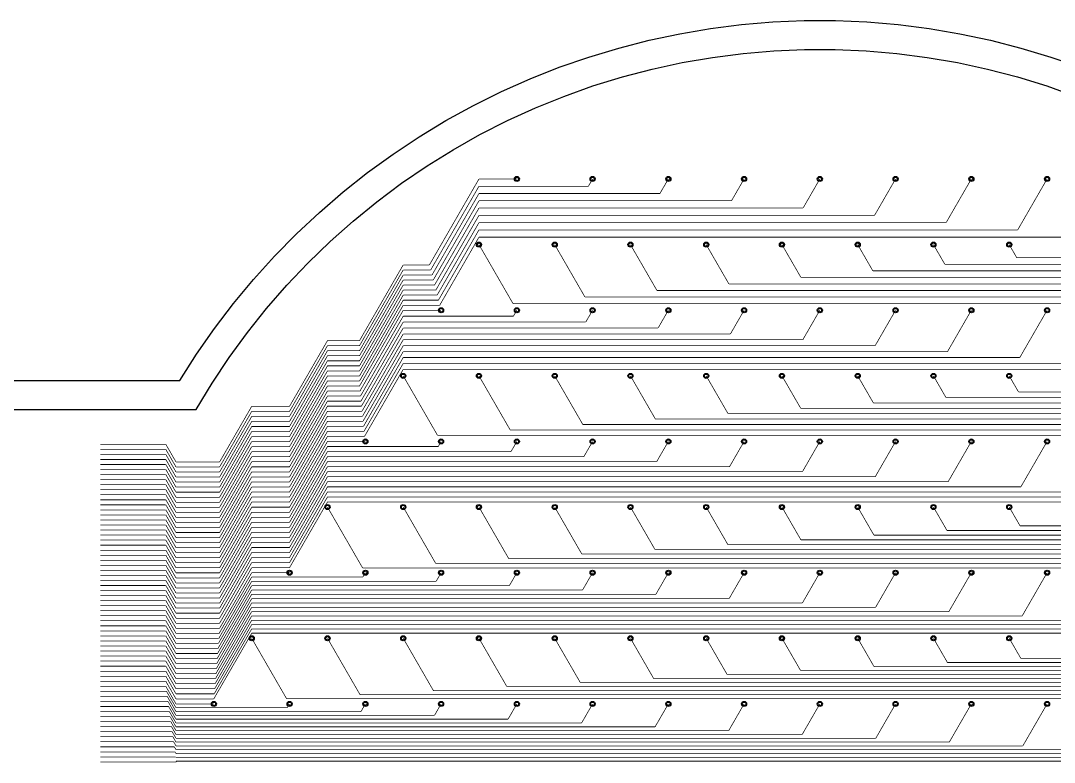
# Model space of a CAD drawing. Header units: metres. Extents: x -54999 to 54999, y -52014 to 54102.
# Drawn here: x -11099 to 3256, y 100 to 10398 of the extents above; entities that cross this region are included whole.
import ezdxf

# ---------------------------------------------------------------- set-up
doc = ezdxf.new("R2010")
doc.units = ezdxf.units.M
for name, color, linetype in [('eDura_outline_ext', 6, 'Continuous'), ('eDura_outline_int', 6, 'Continuous'), ('etch', 3, 'Continuous'), ('metal', 4, 'Continuous')]:
    doc.layers.add(name, color=color, linetype=linetype)

msp = doc.modelspace()

# ---------------------------------------------------------------- linework, layer by layer
at = {"layer": 'eDura_outline_ext'}
msp.add_lwpolyline([(-29088, 5400), (-8888, 5400), (-8888, 5400), (-8655, 5767), (-8406, 6124), (-8142, 6470), (-7865, 6805), (-7573, 7128), (-7269, 7438), (-6951, 7736), (-6622, 8020), (-6280, 8290), (-5928, 8545), (-5566, 8785), (-5194, 9010), (-4812, 9220), (-4422, 9413), (-4025, 9590), (-3620, 9750), (-3210, 9892), (-2793, 10018), (-2372, 10126), (-1946, 10216), (-1517, 10289), (-1086, 10343), (-652, 10380), (-218, 10398), (218, 10398), (652, 10380), (1086, 10343), (1517, 10289), (1946, 10216), (2372, 10126), (2793, 10018), (3210, 9892), (3620, 9750)], dxfattribs=at)
at = {"layer": 'eDura_outline_int'}
msp.add_lwpolyline([(-28660, 5000), (-8660, 5000), (-8660, 5000), (-8439, 5365), (-8202, 5721), (-7950, 6066), (-7683, 6401), (-7403, 6723), (-7109, 7033), (-6802, 7331), (-6482, 7614), (-6151, 7884), (-5808, 8140), (-5455, 8381), (-5092, 8606), (-4720, 8816), (-4339, 9010), (-3950, 9187), (-3554, 9347), (-3151, 9491), (-2743, 9617), (-2329, 9725), (-1912, 9816), (-1490, 9888), (-1067, 9943), (-641, 9979), (-214, 9998), (214, 9998), (641, 9979), (1067, 9943), (1490, 9888), (1912, 9816), (2329, 9725), (2743, 9617), (3151, 9491), (3554, 9347)], dxfattribs=at)
at = {"layer": 'etch'}
for centre in [(-4208, 8200), (-3156, 8200), (-2104, 8200), (-1052, 8200), (0, 8200), (1052, 8200), (2104, 8200), (3156, 8200), (-4734, 7288), (-3682, 7288), (-2630, 7288), (-1578, 7288), (-526, 7288), (526, 7288), (1578, 7288), (2630, 7288), (-5260, 6377), (-4208, 6377), (-3156, 6377), (-2104, 6377), (-1052, 6377), (0, 6377), (1052, 6377), (2104, 6377), (3156, 6377), (-5786, 5466), (-4734, 5466), (-3682, 5466), (-2630, 5466), (-1578, 5466), (-526, 5466), (526, 5466), (1578, 5466), (2630, 5466), (-6312, 4555), (-5260, 4555), (-4208, 4555), (-3156, 4555), (-2104, 4555), (-1052, 4555), (0, 4555), (1052, 4555), (2104, 4555), (3156, 4555), (-6838, 3644), (-5786, 3644), (-4734, 3644), (-3682, 3644), (-2630, 3644), (-1578, 3644), (-526, 3644), (526, 3644), (1578, 3644), (2630, 3644), (-7364, 2733), (-6312, 2733), (-5260, 2733), (-4208, 2733), (-3156, 2733), (-2104, 2733), (-1052, 2733), (0, 2733), (1052, 2733), (2104, 2733), (3156, 2733), (-7890, 1822), (-6838, 1822), (-5786, 1822), (-4734, 1822), (-3682, 1822), (-2630, 1822), (-1578, 1822), (-526, 1822), (526, 1822), (1578, 1822), (2630, 1822), (-8416, 911), (-7364, 911), (-6312, 911), (-5260, 911), (-4208, 911), (-3156, 911), (-2104, 911), (-1052, 911), (0, 911), (1052, 911), (2104, 911), (3156, 911)]:
    msp.add_circle(centre, 25, dxfattribs=at)
at = {"layer": 'metal'}
for points in [[(-4734, 8200, 10, 10, 0), (-5422, 7007, 10, 10, 0)], [(-4208, 8200, 10, 10, 0), (-4734, 8200, 10, 10, 0)], [(-4208, 8200, 10, 10, 0), (-4208, 8200, 10, 10, 0)], [(-3156, 8200, 10, 10, 0), (-3214, 8099, 10, 10, 0)], [(-2104, 8200, 10, 10, 0), (-2221, 7998, 10, 10, 0)], [(-1052, 8200, 10, 10, 0), (-1227, 7897, 10, 10, 0)], [(0, 8200, 10, 10, 0), (-233, 7796, 10, 10, 0)], [(1052, 8200, 10, 10, 0), (760, 7695, 10, 10, 0)], [(2104, 8200, 10, 10, 0), (1754, 7594, 10, 10, 0)], [(3156, 8200, 10, 10, 0), (2748, 7493, 10, 10, 0)], [(-4734, 8099, 10, 10, 0), (-5404, 6937, 10, 10, 0)], [(-3214, 8099, 10, 10, 0), (-4734, 8099, 10, 10, 0)], [(-4734, 7998, 10, 10, 0), (-5386, 6867, 10, 10, 0)], [(-4734, 7897, 10, 10, 0), (-5369, 6797, 10, 10, 0)], [(-2221, 7998, 10, 10, 0), (-4734, 7998, 10, 10, 0)], [(-1227, 7897, 10, 10, 0), (-4734, 7897, 10, 10, 0)], [(-4734, 7796, 10, 10, 0), (-5351, 6727, 10, 10, 0)], [(-233, 7796, 10, 10, 0), (-4734, 7796, 10, 10, 0)], [(-4734, 7695, 10, 10, 0), (-5333, 6657, 10, 10, 0)], [(760, 7695, 10, 10, 0), (-4734, 7695, 10, 10, 0)], [(-4734, 7594, 10, 10, 0), (-5315, 6587, 10, 10, 0)], [(-4734, 7493, 10, 10, 0), (-5297, 6517, 10, 10, 0)], [(1754, 7594, 10, 10, 0), (-4734, 7594, 10, 10, 0)], [(2748, 7493, 10, 10, 0), (-4734, 7493, 10, 10, 0)], [(-4734, 7392, 10, 10, 0), (-5279, 6447, 10, 10, 0)], [(3742, 7392, 10, 10, 0), (-4734, 7392, 10, 10, 0)], [(-4734, 7288, 10, 10, 0), (-4261, 6469, 10, 10, 0)], [(-3682, 7288, 10, 10, 0), (-3262, 6560, 10, 10, 0)], [(-2630, 7288, 10, 10, 0), (-2262, 6651, 10, 10, 0)], [(-1578, 7288, 10, 10, 0), (-1263, 6742, 10, 10, 0)], [(-526, 7288, 10, 10, 0), (-263, 6833, 10, 10, 0)], [(526, 7288, 10, 10, 0), (736, 6924, 10, 10, 0)], [(1578, 7288, 10, 10, 0), (1736, 7015, 10, 10, 0)], [(2630, 7288, 10, 10, 0), (2735, 7106, 10, 10, 0)], [(2735, 7106, 10, 10, 0), (5260, 7106, 10, 10, 0)], [(-5786, 7007, 10, 10, 0), (-6393, 5955, 10, 10, 0)], [(-5786, 6937, 10, 10, 0), (-6393, 5885, 10, 10, 0)], [(-5422, 7007, 10, 10, 0), (-5786, 7007, 10, 10, 0)], [(-5786, 7007, 10, 10, 0), (-5786, 7007, 10, 10, 0)], [(-5404, 6937, 10, 10, 0), (-5786, 6937, 10, 10, 0)], [(-5786, 6937, 10, 10, 0), (-5786, 6937, 10, 10, 0)], [(736, 6924, 10, 10, 0), (5260, 6924, 10, 10, 0)], [(1736, 7015, 10, 10, 0), (5260, 7015, 10, 10, 0)], [(-5786, 6867, 10, 10, 0), (-6393, 5815, 10, 10, 0)], [(-5786, 6797, 10, 10, 0), (-6393, 5745, 10, 10, 0)], [(-5386, 6867, 10, 10, 0), (-5786, 6867, 10, 10, 0)], [(-5786, 6867, 10, 10, 0), (-5786, 6867, 10, 10, 0)], [(-5369, 6797, 10, 10, 0), (-5786, 6797, 10, 10, 0)], [(-5786, 6797, 10, 10, 0), (-5786, 6797, 10, 10, 0)], [(-1263, 6742, 10, 10, 0), (5260, 6742, 10, 10, 0)], [(-263, 6833, 10, 10, 0), (5260, 6833, 10, 10, 0)], [(-5786, 6727, 10, 10, 0), (-6393, 5675, 10, 10, 0)], [(-5786, 6657, 10, 10, 0), (-6393, 5605, 10, 10, 0)], [(-5351, 6727, 10, 10, 0), (-5786, 6727, 10, 10, 0)], [(-5786, 6727, 10, 10, 0), (-5786, 6727, 10, 10, 0)], [(-5333, 6657, 10, 10, 0), (-5786, 6657, 10, 10, 0)], [(-5786, 6657, 10, 10, 0), (-5786, 6657, 10, 10, 0)], [(-2262, 6651, 10, 10, 0), (5260, 6651, 10, 10, 0)], [(-5786, 6587, 10, 10, 0), (-6393, 5535, 10, 10, 0)], [(-5786, 6517, 10, 10, 0), (-6393, 5465, 10, 10, 0)], [(-5315, 6587, 10, 10, 0), (-5786, 6587, 10, 10, 0)], [(-5786, 6587, 10, 10, 0), (-5786, 6587, 10, 10, 0)], [(-5297, 6517, 10, 10, 0), (-5786, 6517, 10, 10, 0)], [(-5786, 6517, 10, 10, 0), (-5786, 6517, 10, 10, 0)], [(-4261, 6469, 10, 10, 0), (5260, 6469, 10, 10, 0)], [(-3262, 6560, 10, 10, 0), (5260, 6560, 10, 10, 0)], [(-5786, 6447, 10, 10, 0), (-6393, 5395, 10, 10, 0)], [(-5786, 6377, 10, 10, 0), (-6393, 5325, 10, 10, 0)], [(-5279, 6447, 10, 10, 0), (-5786, 6447, 10, 10, 0)], [(-5786, 6447, 10, 10, 0), (-5786, 6447, 10, 10, 0)], [(-5260, 6377, 10, 10, 0), (-5786, 6377, 10, 10, 0)], [(-5260, 6377, 10, 10, 0), (-5260, 6377, 10, 10, 0)], [(-4208, 6377, 10, 10, 0), (-4255, 6295, 10, 10, 0)], [(-3156, 6377, 10, 10, 0), (-3251, 6213, 10, 10, 0)], [(-2104, 6377, 10, 10, 0), (-2246, 6131, 10, 10, 0)], [(-1052, 6377, 10, 10, 0), (-1241, 6049, 10, 10, 0)], [(0, 6377, 10, 10, 0), (-237, 5967, 10, 10, 0)], [(1052, 6377, 10, 10, 0), (768, 5885, 10, 10, 0)], [(2104, 6377, 10, 10, 0), (1773, 5803, 10, 10, 0)], [(3156, 6377, 10, 10, 0), (2777, 5721, 10, 10, 0)], [(-5786, 6295, 10, 10, 0), (-6387, 5255, 10, 10, 0)], [(-5786, 6213, 10, 10, 0), (-6380, 5185, 10, 10, 0)], [(-4255, 6295, 10, 10, 0), (-5786, 6295, 10, 10, 0)], [(-3251, 6213, 10, 10, 0), (-5786, 6213, 10, 10, 0)], [(-5786, 6131, 10, 10, 0), (-6373, 5115, 10, 10, 0)], [(-5786, 6049, 10, 10, 0), (-6366, 5045, 10, 10, 0)], [(-2246, 6131, 10, 10, 0), (-5786, 6131, 10, 10, 0)], [(-1241, 6049, 10, 10, 0), (-5786, 6049, 10, 10, 0)], [(-6838, 5955, 10, 10, 0), (-7365, 5043, 10, 10, 0)], [(-6838, 5885, 10, 10, 0), (-7365, 4973, 10, 10, 0)], [(-6393, 5955, 10, 10, 0), (-6838, 5955, 10, 10, 0)], [(-6838, 5955, 10, 10, 0), (-6838, 5955, 10, 10, 0)], [(-6393, 5885, 10, 10, 0), (-6838, 5885, 10, 10, 0)], [(-6838, 5885, 10, 10, 0), (-6838, 5885, 10, 10, 0)], [(-5786, 5967, 10, 10, 0), (-6359, 4975, 10, 10, 0)], [(-5786, 5885, 10, 10, 0), (-6352, 4905, 10, 10, 0)], [(-237, 5967, 10, 10, 0), (-5786, 5967, 10, 10, 0)], [(768, 5885, 10, 10, 0), (-5786, 5885, 10, 10, 0)], [(-6838, 5815, 10, 10, 0), (-7365, 4903, 10, 10, 0)], [(-6838, 5745, 10, 10, 0), (-7365, 4833, 10, 10, 0)], [(-6393, 5815, 10, 10, 0), (-6838, 5815, 10, 10, 0)], [(-6838, 5815, 10, 10, 0), (-6838, 5815, 10, 10, 0)], [(-6393, 5745, 10, 10, 0), (-6838, 5745, 10, 10, 0)], [(-6838, 5745, 10, 10, 0), (-6838, 5745, 10, 10, 0)], [(-5786, 5803, 10, 10, 0), (-6345, 4835, 10, 10, 0)], [(1773, 5803, 10, 10, 0), (-5786, 5803, 10, 10, 0)], [(-6838, 5675, 10, 10, 0), (-7365, 4763, 10, 10, 0)], [(-6838, 5605, 10, 10, 0), (-7365, 4693, 10, 10, 0)], [(-6393, 5675, 10, 10, 0), (-6838, 5675, 10, 10, 0)], [(-6838, 5675, 10, 10, 0), (-6838, 5675, 10, 10, 0)], [(-6393, 5605, 10, 10, 0), (-6838, 5605, 10, 10, 0)], [(-6838, 5605, 10, 10, 0), (-6838, 5605, 10, 10, 0)], [(-5786, 5721, 10, 10, 0), (-6338, 4765, 10, 10, 0)], [(-5786, 5639, 10, 10, 0), (-6331, 4695, 10, 10, 0)], [(2777, 5721, 10, 10, 0), (-5786, 5721, 10, 10, 0)], [(3782, 5639, 10, 10, 0), (-5786, 5639, 10, 10, 0)], [(-6838, 5535, 10, 10, 0), (-7365, 4623, 10, 10, 0)], [(-6838, 5465, 10, 10, 0), (-7365, 4553, 10, 10, 0)], [(-6393, 5535, 10, 10, 0), (-6838, 5535, 10, 10, 0)], [(-6838, 5535, 10, 10, 0), (-6838, 5535, 10, 10, 0)], [(-6393, 5465, 10, 10, 0), (-6838, 5465, 10, 10, 0)], [(-6838, 5465, 10, 10, 0), (-6838, 5465, 10, 10, 0)], [(-5786, 5557, 10, 10, 0), (-6324, 4625, 10, 10, 0)], [(4787, 5557, 10, 10, 0), (-5786, 5557, 10, 10, 0)], [(-5786, 5466, 10, 10, 0), (-5310, 4641, 10, 10, 0)], [(-4734, 5466, 10, 10, 0), (-4301, 4716, 10, 10, 0)], [(-3682, 5466, 10, 10, 0), (-3292, 4791, 10, 10, 0)], [(-2630, 5466, 10, 10, 0), (-2284, 4866, 10, 10, 0)], [(-1578, 5466, 10, 10, 0), (-1275, 4941, 10, 10, 0)], [(-526, 5466, 10, 10, 0), (-266, 5016, 10, 10, 0)], [(526, 5466, 10, 10, 0), (743, 5091, 10, 10, 0)], [(1578, 5466, 10, 10, 0), (1751, 5166, 10, 10, 0)], [(2630, 5466, 10, 10, 0), (2760, 5241, 10, 10, 0)], [(-6838, 5395, 10, 10, 0), (-7365, 4483, 10, 10, 0)], [(-6838, 5325, 10, 10, 0), (-7365, 4413, 10, 10, 0)], [(-6393, 5395, 10, 10, 0), (-6838, 5395, 10, 10, 0)], [(-6838, 5395, 10, 10, 0), (-6838, 5395, 10, 10, 0)], [(-6393, 5325, 10, 10, 0), (-6838, 5325, 10, 10, 0)], [(-6838, 5325, 10, 10, 0), (-6838, 5325, 10, 10, 0)], [(-6838, 5255, 10, 10, 0), (-7365, 4343, 10, 10, 0)], [(-6838, 5185, 10, 10, 0), (-7365, 4273, 10, 10, 0)], [(-6387, 5255, 10, 10, 0), (-6838, 5255, 10, 10, 0)], [(-6838, 5255, 10, 10, 0), (-6838, 5255, 10, 10, 0)], [(-6380, 5185, 10, 10, 0), (-6838, 5185, 10, 10, 0)], [(-6838, 5185, 10, 10, 0), (-6838, 5185, 10, 10, 0)], [(1751, 5166, 10, 10, 0), (6312, 5166, 10, 10, 0)], [(2760, 5241, 10, 10, 0), (6312, 5241, 10, 10, 0)], [(-7890, 5043, 10, 10, 0), (-8336, 4271, 10, 10, 0)], [(-7365, 5043, 10, 10, 0), (-7890, 5043, 10, 10, 0)], [(-7890, 5043, 10, 10, 0), (-7890, 5043, 10, 10, 0)], [(-6838, 5115, 10, 10, 0), (-7365, 4203, 10, 10, 0)], [(-6838, 5045, 10, 10, 0), (-7365, 4133, 10, 10, 0)], [(-6373, 5115, 10, 10, 0), (-6838, 5115, 10, 10, 0)], [(-6838, 5115, 10, 10, 0), (-6838, 5115, 10, 10, 0)], [(-6366, 5045, 10, 10, 0), (-6838, 5045, 10, 10, 0)], [(-6838, 5045, 10, 10, 0), (-6838, 5045, 10, 10, 0)], [(743, 5091, 10, 10, 0), (6312, 5091, 10, 10, 0)], [(-7890, 4973, 10, 10, 0), (-8336, 4201, 10, 10, 0)], [(-7890, 4903, 10, 10, 0), (-8336, 4131, 10, 10, 0)], [(-7365, 4973, 10, 10, 0), (-7890, 4973, 10, 10, 0)], [(-7890, 4973, 10, 10, 0), (-7890, 4973, 10, 10, 0)], [(-7365, 4903, 10, 10, 0), (-7890, 4903, 10, 10, 0)], [(-7890, 4903, 10, 10, 0), (-7890, 4903, 10, 10, 0)], [(-6838, 4975, 10, 10, 0), (-7365, 4063, 10, 10, 0)], [(-6838, 4905, 10, 10, 0), (-7365, 3993, 10, 10, 0)], [(-6359, 4975, 10, 10, 0), (-6838, 4975, 10, 10, 0)], [(-6838, 4975, 10, 10, 0), (-6838, 4975, 10, 10, 0)], [(-6352, 4905, 10, 10, 0), (-6838, 4905, 10, 10, 0)], [(-6838, 4905, 10, 10, 0), (-6838, 4905, 10, 10, 0)], [(-1275, 4941, 10, 10, 0), (6312, 4941, 10, 10, 0)], [(-266, 5016, 10, 10, 0), (6312, 5016, 10, 10, 0)], [(-7890, 4833, 10, 10, 0), (-8336, 4061, 10, 10, 0)], [(-7890, 4763, 10, 10, 0), (-8336, 3991, 10, 10, 0)], [(-7365, 4833, 10, 10, 0), (-7890, 4833, 10, 10, 0)], [(-7890, 4833, 10, 10, 0), (-7890, 4833, 10, 10, 0)], [(-7365, 4763, 10, 10, 0), (-7890, 4763, 10, 10, 0)], [(-7890, 4763, 10, 10, 0), (-7890, 4763, 10, 10, 0)], [(-6838, 4835, 10, 10, 0), (-7365, 3923, 10, 10, 0)], [(-6838, 4765, 10, 10, 0), (-7365, 3853, 10, 10, 0)], [(-6345, 4835, 10, 10, 0), (-6838, 4835, 10, 10, 0)], [(-6838, 4835, 10, 10, 0), (-6838, 4835, 10, 10, 0)], [(-6338, 4765, 10, 10, 0), (-6838, 4765, 10, 10, 0)], [(-6838, 4765, 10, 10, 0), (-6838, 4765, 10, 10, 0)], [(-3292, 4791, 10, 10, 0), (6312, 4791, 10, 10, 0)], [(-2284, 4866, 10, 10, 0), (6312, 4866, 10, 10, 0)], [(-7890, 4693, 10, 10, 0), (-8336, 3921, 10, 10, 0)], [(-7890, 4623, 10, 10, 0), (-8336, 3851, 10, 10, 0)], [(-7365, 4693, 10, 10, 0), (-7890, 4693, 10, 10, 0)], [(-7890, 4693, 10, 10, 0), (-7890, 4693, 10, 10, 0)], [(-7365, 4623, 10, 10, 0), (-7890, 4623, 10, 10, 0)], [(-7890, 4623, 10, 10, 0), (-7890, 4623, 10, 10, 0)], [(-6838, 4695, 10, 10, 0), (-7365, 3783, 10, 10, 0)], [(-6838, 4625, 10, 10, 0), (-7365, 3713, 10, 10, 0)], [(-6331, 4695, 10, 10, 0), (-6838, 4695, 10, 10, 0)], [(-6838, 4695, 10, 10, 0), (-6838, 4695, 10, 10, 0)], [(-6324, 4625, 10, 10, 0), (-6838, 4625, 10, 10, 0)], [(-6838, 4625, 10, 10, 0), (-6838, 4625, 10, 10, 0)], [(-5310, 4641, 10, 10, 0), (6312, 4641, 10, 10, 0)], [(-4301, 4716, 10, 10, 0), (6312, 4716, 10, 10, 0)], [(-9083, 4515, 10, 10, 0), (-9994, 4515, 10, 10, 0)], [(-8942, 4271, 10, 10, 0), (-9083, 4515, 10, 10, 0)], [(-7890, 4553, 10, 10, 0), (-8336, 3781, 10, 10, 0)], [(-7890, 4483, 10, 10, 0), (-8336, 3711, 10, 10, 0)], [(-7365, 4553, 10, 10, 0), (-7890, 4553, 10, 10, 0)], [(-7890, 4553, 10, 10, 0), (-7890, 4553, 10, 10, 0)], [(-7365, 4483, 10, 10, 0), (-7890, 4483, 10, 10, 0)], [(-7890, 4483, 10, 10, 0), (-7890, 4483, 10, 10, 0)], [(-6838, 4555, 10, 10, 0), (-7365, 3643, 10, 10, 0)], [(-6838, 4485, 10, 10, 0), (-7365, 3573, 10, 10, 0)], [(-6312, 4555, 10, 10, 0), (-6838, 4555, 10, 10, 0)], [(-5300, 4485, 10, 10, 0), (-6838, 4485, 10, 10, 0)], [(-6312, 4555, 10, 10, 0), (-6312, 4555, 10, 10, 0)], [(-5260, 4555, 10, 10, 0), (-5300, 4485, 10, 10, 0)], [(-4208, 4555, 10, 10, 0), (-4289, 4415, 10, 10, 0)], [(-3156, 4555, 10, 10, 0), (-3277, 4345, 10, 10, 0)], [(-2104, 4555, 10, 10, 0), (-2266, 4275, 10, 10, 0)], [(-1052, 4555, 10, 10, 0), (-1254, 4205, 10, 10, 0)], [(0, 4555, 10, 10, 0), (-242, 4135, 10, 10, 0)], [(1052, 4555, 10, 10, 0), (769, 4065, 10, 10, 0)], [(2104, 4555, 10, 10, 0), (1781, 3995, 10, 10, 0)], [(3156, 4555, 10, 10, 0), (2792, 3925, 10, 10, 0)], [(-9083, 4445, 10, 10, 0), (-9994, 4445, 10, 10, 0)], [(-9083, 4375, 10, 10, 0), (-9994, 4375, 10, 10, 0)], [(-9083, 4305, 10, 10, 0), (-9994, 4305, 10, 10, 0)], [(-8942, 4201, 10, 10, 0), (-9083, 4445, 10, 10, 0)], [(-8942, 4131, 10, 10, 0), (-9083, 4375, 10, 10, 0)], [(-8942, 4061, 10, 10, 0), (-9083, 4305, 10, 10, 0)], [(-7890, 4413, 10, 10, 0), (-8336, 3641, 10, 10, 0)], [(-7890, 4343, 10, 10, 0), (-8336, 3571, 10, 10, 0)], [(-7365, 4413, 10, 10, 0), (-7890, 4413, 10, 10, 0)], [(-7890, 4413, 10, 10, 0), (-7890, 4413, 10, 10, 0)], [(-7365, 4343, 10, 10, 0), (-7890, 4343, 10, 10, 0)], [(-7890, 4343, 10, 10, 0), (-7890, 4343, 10, 10, 0)], [(-6838, 4415, 10, 10, 0), (-7365, 3503, 10, 10, 0)], [(-6838, 4345, 10, 10, 0), (-7365, 3433, 10, 10, 0)], [(-4289, 4415, 10, 10, 0), (-6838, 4415, 10, 10, 0)], [(-3277, 4345, 10, 10, 0), (-6838, 4345, 10, 10, 0)], [(-9083, 4235, 10, 10, 0), (-9994, 4235, 10, 10, 0)], [(-9083, 4165, 10, 10, 0), (-9994, 4165, 10, 10, 0)], [(-8942, 3991, 10, 10, 0), (-9083, 4235, 10, 10, 0)], [(-8942, 3921, 10, 10, 0), (-9083, 4165, 10, 10, 0)], [(-8336, 4271, 10, 10, 0), (-8942, 4271, 10, 10, 0)], [(-8942, 4271, 10, 10, 0), (-8942, 4271, 10, 10, 0)], [(-8336, 4201, 10, 10, 0), (-8942, 4201, 10, 10, 0)], [(-8942, 4201, 10, 10, 0), (-8942, 4201, 10, 10, 0)], [(-7890, 4273, 10, 10, 0), (-8336, 3501, 10, 10, 0)], [(-7890, 4203, 10, 10, 0), (-8336, 3431, 10, 10, 0)], [(-7365, 4273, 10, 10, 0), (-7890, 4273, 10, 10, 0)], [(-7890, 4273, 10, 10, 0), (-7890, 4273, 10, 10, 0)], [(-7365, 4203, 10, 10, 0), (-7890, 4203, 10, 10, 0)], [(-7890, 4203, 10, 10, 0), (-7890, 4203, 10, 10, 0)], [(-6838, 4275, 10, 10, 0), (-7365, 3363, 10, 10, 0)], [(-6838, 4205, 10, 10, 0), (-7365, 3293, 10, 10, 0)], [(-2266, 4275, 10, 10, 0), (-6838, 4275, 10, 10, 0)], [(-1254, 4205, 10, 10, 0), (-6838, 4205, 10, 10, 0)], [(-9083, 4095, 10, 10, 0), (-9994, 4095, 10, 10, 0)], [(-9083, 4025, 10, 10, 0), (-9994, 4025, 10, 10, 0)], [(-8942, 3851, 10, 10, 0), (-9083, 4095, 10, 10, 0)], [(-8942, 3781, 10, 10, 0), (-9083, 4025, 10, 10, 0)], [(-8336, 4131, 10, 10, 0), (-8942, 4131, 10, 10, 0)], [(-8942, 4131, 10, 10, 0), (-8942, 4131, 10, 10, 0)], [(-8336, 4061, 10, 10, 0), (-8942, 4061, 10, 10, 0)], [(-8942, 4061, 10, 10, 0), (-8942, 4061, 10, 10, 0)], [(-7890, 4133, 10, 10, 0), (-8336, 3361, 10, 10, 0)], [(-7890, 4063, 10, 10, 0), (-8336, 3291, 10, 10, 0)], [(-7365, 4133, 10, 10, 0), (-7890, 4133, 10, 10, 0)], [(-7890, 4133, 10, 10, 0), (-7890, 4133, 10, 10, 0)], [(-7365, 4063, 10, 10, 0), (-7890, 4063, 10, 10, 0)], [(-7890, 4063, 10, 10, 0), (-7890, 4063, 10, 10, 0)], [(-6838, 4135, 10, 10, 0), (-7365, 3223, 10, 10, 0)], [(-6838, 4065, 10, 10, 0), (-7365, 3153, 10, 10, 0)], [(-242, 4135, 10, 10, 0), (-6838, 4135, 10, 10, 0)], [(769, 4065, 10, 10, 0), (-6838, 4065, 10, 10, 0)], [(-9083, 3955, 10, 10, 0), (-9994, 3955, 10, 10, 0)], [(-9083, 3885, 10, 10, 0), (-9994, 3885, 10, 10, 0)], [(-8942, 3711, 10, 10, 0), (-9083, 3955, 10, 10, 0)], [(-8942, 3641, 10, 10, 0), (-9083, 3885, 10, 10, 0)], [(-8336, 3991, 10, 10, 0), (-8942, 3991, 10, 10, 0)], [(-8942, 3991, 10, 10, 0), (-8942, 3991, 10, 10, 0)], [(-8336, 3921, 10, 10, 0), (-8942, 3921, 10, 10, 0)], [(-8942, 3921, 10, 10, 0), (-8942, 3921, 10, 10, 0)], [(-7890, 3993, 10, 10, 0), (-8336, 3221, 10, 10, 0)], [(-7890, 3923, 10, 10, 0), (-8336, 3151, 10, 10, 0)], [(-7365, 3993, 10, 10, 0), (-7890, 3993, 10, 10, 0)], [(-7890, 3993, 10, 10, 0), (-7890, 3993, 10, 10, 0)], [(-7365, 3923, 10, 10, 0), (-7890, 3923, 10, 10, 0)], [(-7890, 3923, 10, 10, 0), (-7890, 3923, 10, 10, 0)], [(-6838, 3995, 10, 10, 0), (-7365, 3083, 10, 10, 0)], [(-6838, 3925, 10, 10, 0), (-7365, 3013, 10, 10, 0)], [(1781, 3995, 10, 10, 0), (-6838, 3995, 10, 10, 0)], [(2792, 3925, 10, 10, 0), (-6838, 3925, 10, 10, 0)], [(-9083, 3815, 10, 10, 0), (-9994, 3815, 10, 10, 0)], [(-9083, 3745, 10, 10, 0), (-9994, 3745, 10, 10, 0)], [(-8942, 3571, 10, 10, 0), (-9083, 3815, 10, 10, 0)], [(-8942, 3501, 10, 10, 0), (-9083, 3745, 10, 10, 0)], [(-8336, 3851, 10, 10, 0), (-8942, 3851, 10, 10, 0)], [(-8942, 3851, 10, 10, 0), (-8942, 3851, 10, 10, 0)], [(-8336, 3781, 10, 10, 0), (-8942, 3781, 10, 10, 0)], [(-8942, 3781, 10, 10, 0), (-8942, 3781, 10, 10, 0)], [(-7890, 3853, 10, 10, 0), (-8336, 3081, 10, 10, 0)], [(-7890, 3783, 10, 10, 0), (-8336, 3011, 10, 10, 0)], [(-7365, 3853, 10, 10, 0), (-7890, 3853, 10, 10, 0)], [(-7890, 3853, 10, 10, 0), (-7890, 3853, 10, 10, 0)], [(-7365, 3783, 10, 10, 0), (-7890, 3783, 10, 10, 0)], [(-7890, 3783, 10, 10, 0), (-7890, 3783, 10, 10, 0)], [(-6838, 3855, 10, 10, 0), (-7365, 2943, 10, 10, 0)], [(-6838, 3785, 10, 10, 0), (-7365, 2873, 10, 10, 0)], [(3804, 3855, 10, 10, 0), (-6838, 3855, 10, 10, 0)], [(4815, 3785, 10, 10, 0), (-6838, 3785, 10, 10, 0)], [(-9083, 3675, 10, 10, 0), (-9994, 3675, 10, 10, 0)], [(-9083, 3605, 10, 10, 0), (-9994, 3605, 10, 10, 0)], [(-8942, 3431, 10, 10, 0), (-9083, 3675, 10, 10, 0)], [(-8942, 3361, 10, 10, 0), (-9083, 3605, 10, 10, 0)], [(-8336, 3711, 10, 10, 0), (-8942, 3711, 10, 10, 0)], [(-8942, 3711, 10, 10, 0), (-8942, 3711, 10, 10, 0)], [(-8336, 3641, 10, 10, 0), (-8942, 3641, 10, 10, 0)], [(-8942, 3641, 10, 10, 0), (-8942, 3641, 10, 10, 0)], [(-7890, 3713, 10, 10, 0), (-8336, 2941, 10, 10, 0)], [(-7890, 3643, 10, 10, 0), (-8336, 2871, 10, 10, 0)], [(-7365, 3713, 10, 10, 0), (-7890, 3713, 10, 10, 0)], [(-7890, 3713, 10, 10, 0), (-7890, 3713, 10, 10, 0)], [(-7365, 3643, 10, 10, 0), (-7890, 3643, 10, 10, 0)], [(-7890, 3643, 10, 10, 0), (-7890, 3643, 10, 10, 0)], [(-6838, 3715, 10, 10, 0), (-7365, 2803, 10, 10, 0)], [(5827, 3715, 10, 10, 0), (-6838, 3715, 10, 10, 0)], [(-6838, 3644, 10, 10, 0), (-6350, 2799, 10, 10, 0)], [(-5786, 3644, 10, 10, 0), (-5336, 2864, 10, 10, 0)], [(-4734, 3644, 10, 10, 0), (-4321, 2929, 10, 10, 0)], [(-3682, 3644, 10, 10, 0), (-3307, 2994, 10, 10, 0)], [(-2630, 3644, 10, 10, 0), (-2292, 3059, 10, 10, 0)], [(-1578, 3644, 10, 10, 0), (-1278, 3124, 10, 10, 0)], [(-526, 3644, 10, 10, 0), (-263, 3189, 10, 10, 0)], [(526, 3644, 10, 10, 0), (751, 3254, 10, 10, 0)], [(1578, 3644, 10, 10, 0), (1766, 3319, 10, 10, 0)], [(2630, 3644, 10, 10, 0), (2780, 3384, 10, 10, 0)], [(-9083, 3535, 10, 10, 0), (-9994, 3535, 10, 10, 0)], [(-9083, 3465, 10, 10, 0), (-9994, 3465, 10, 10, 0)], [(-8942, 3291, 10, 10, 0), (-9083, 3535, 10, 10, 0)], [(-8942, 3221, 10, 10, 0), (-9083, 3465, 10, 10, 0)], [(-8336, 3571, 10, 10, 0), (-8942, 3571, 10, 10, 0)], [(-8942, 3571, 10, 10, 0), (-8942, 3571, 10, 10, 0)], [(-8336, 3501, 10, 10, 0), (-8942, 3501, 10, 10, 0)], [(-8942, 3501, 10, 10, 0), (-8942, 3501, 10, 10, 0)], [(-7890, 3573, 10, 10, 0), (-8336, 2801, 10, 10, 0)], [(-7890, 3503, 10, 10, 0), (-8336, 2731, 10, 10, 0)], [(-7365, 3573, 10, 10, 0), (-7890, 3573, 10, 10, 0)], [(-7890, 3573, 10, 10, 0), (-7890, 3573, 10, 10, 0)], [(-7365, 3503, 10, 10, 0), (-7890, 3503, 10, 10, 0)], [(-7890, 3503, 10, 10, 0), (-7890, 3503, 10, 10, 0)], [(-9083, 3395, 10, 10, 0), (-9994, 3395, 10, 10, 0)], [(-9083, 3325, 10, 10, 0), (-9994, 3325, 10, 10, 0)], [(-8942, 3151, 10, 10, 0), (-9083, 3395, 10, 10, 0)], [(-8942, 3081, 10, 10, 0), (-9083, 3325, 10, 10, 0)], [(-8336, 3431, 10, 10, 0), (-8942, 3431, 10, 10, 0)], [(-8942, 3431, 10, 10, 0), (-8942, 3431, 10, 10, 0)], [(-8336, 3361, 10, 10, 0), (-8942, 3361, 10, 10, 0)], [(-8942, 3361, 10, 10, 0), (-8942, 3361, 10, 10, 0)], [(-7890, 3433, 10, 10, 0), (-8336, 2661, 10, 10, 0)], [(-7890, 3363, 10, 10, 0), (-8336, 2591, 10, 10, 0)], [(-7365, 3433, 10, 10, 0), (-7890, 3433, 10, 10, 0)], [(-7890, 3433, 10, 10, 0), (-7890, 3433, 10, 10, 0)], [(-7365, 3363, 10, 10, 0), (-7890, 3363, 10, 10, 0)], [(-7890, 3363, 10, 10, 0), (-7890, 3363, 10, 10, 0)], [(1766, 3319, 10, 10, 0), (7364, 3319, 10, 10, 0)], [(2780, 3384, 10, 10, 0), (7364, 3384, 10, 10, 0)], [(-9083, 3255, 10, 10, 0), (-9994, 3255, 10, 10, 0)], [(-9083, 3185, 10, 10, 0), (-9994, 3185, 10, 10, 0)], [(-8942, 3011, 10, 10, 0), (-9083, 3255, 10, 10, 0)], [(-8942, 2941, 10, 10, 0), (-9083, 3185, 10, 10, 0)], [(-8336, 3291, 10, 10, 0), (-8942, 3291, 10, 10, 0)], [(-8942, 3291, 10, 10, 0), (-8942, 3291, 10, 10, 0)], [(-8336, 3221, 10, 10, 0), (-8942, 3221, 10, 10, 0)], [(-8942, 3221, 10, 10, 0), (-8942, 3221, 10, 10, 0)], [(-7890, 3293, 10, 10, 0), (-8336, 2521, 10, 10, 0)], [(-7890, 3223, 10, 10, 0), (-8336, 2451, 10, 10, 0)], [(-7365, 3293, 10, 10, 0), (-7890, 3293, 10, 10, 0)], [(-7890, 3293, 10, 10, 0), (-7890, 3293, 10, 10, 0)], [(-7365, 3223, 10, 10, 0), (-7890, 3223, 10, 10, 0)], [(-7890, 3223, 10, 10, 0), (-7890, 3223, 10, 10, 0)], [(-263, 3189, 10, 10, 0), (7364, 3189, 10, 10, 0)], [(751, 3254, 10, 10, 0), (7364, 3254, 10, 10, 0)], [(-9083, 3115, 10, 10, 0), (-9994, 3115, 10, 10, 0)], [(-9083, 3045, 10, 10, 0), (-9994, 3045, 10, 10, 0)], [(-8942, 2871, 10, 10, 0), (-9083, 3115, 10, 10, 0)], [(-8942, 2801, 10, 10, 0), (-9083, 3045, 10, 10, 0)], [(-8336, 3151, 10, 10, 0), (-8942, 3151, 10, 10, 0)], [(-8942, 3151, 10, 10, 0), (-8942, 3151, 10, 10, 0)], [(-8336, 3081, 10, 10, 0), (-8942, 3081, 10, 10, 0)], [(-8942, 3081, 10, 10, 0), (-8942, 3081, 10, 10, 0)], [(-8336, 3011, 10, 10, 0), (-8942, 3011, 10, 10, 0)], [(-8942, 3011, 10, 10, 0), (-8942, 3011, 10, 10, 0)], [(-7890, 3153, 10, 10, 0), (-8336, 2381, 10, 10, 0)], [(-7890, 3083, 10, 10, 0), (-8336, 2311, 10, 10, 0)], [(-7890, 3013, 10, 10, 0), (-8336, 2241, 10, 10, 0)], [(-7365, 3153, 10, 10, 0), (-7890, 3153, 10, 10, 0)], [(-7890, 3153, 10, 10, 0), (-7890, 3153, 10, 10, 0)], [(-7365, 3083, 10, 10, 0), (-7890, 3083, 10, 10, 0)], [(-7890, 3083, 10, 10, 0), (-7890, 3083, 10, 10, 0)], [(-7365, 3013, 10, 10, 0), (-7890, 3013, 10, 10, 0)], [(-7890, 3013, 10, 10, 0), (-7890, 3013, 10, 10, 0)], [(-2292, 3059, 10, 10, 0), (7364, 3059, 10, 10, 0)], [(-1278, 3124, 10, 10, 0), (7364, 3124, 10, 10, 0)], [(-9083, 2975, 10, 10, 0), (-9994, 2975, 10, 10, 0)], [(-9083, 2905, 10, 10, 0), (-9994, 2905, 10, 10, 0)], [(-8942, 2731, 10, 10, 0), (-9083, 2975, 10, 10, 0)], [(-8942, 2661, 10, 10, 0), (-9083, 2905, 10, 10, 0)], [(-8336, 2941, 10, 10, 0), (-8942, 2941, 10, 10, 0)], [(-8942, 2941, 10, 10, 0), (-8942, 2941, 10, 10, 0)], [(-8336, 2871, 10, 10, 0), (-8942, 2871, 10, 10, 0)], [(-8942, 2871, 10, 10, 0), (-8942, 2871, 10, 10, 0)], [(-7890, 2943, 10, 10, 0), (-8336, 2171, 10, 10, 0)], [(-7890, 2873, 10, 10, 0), (-8336, 2101, 10, 10, 0)], [(-7365, 2943, 10, 10, 0), (-7890, 2943, 10, 10, 0)], [(-7890, 2943, 10, 10, 0), (-7890, 2943, 10, 10, 0)], [(-7365, 2873, 10, 10, 0), (-7890, 2873, 10, 10, 0)], [(-7890, 2873, 10, 10, 0), (-7890, 2873, 10, 10, 0)], [(-4321, 2929, 10, 10, 0), (7364, 2929, 10, 10, 0)], [(-3307, 2994, 10, 10, 0), (7364, 2994, 10, 10, 0)], [(-9083, 2835, 10, 10, 0), (-9994, 2835, 10, 10, 0)], [(-9083, 2765, 10, 10, 0), (-9994, 2765, 10, 10, 0)], [(-8942, 2591, 10, 10, 0), (-9083, 2835, 10, 10, 0)], [(-8942, 2521, 10, 10, 0), (-9083, 2765, 10, 10, 0)], [(-8336, 2801, 10, 10, 0), (-8942, 2801, 10, 10, 0)], [(-8942, 2801, 10, 10, 0), (-8942, 2801, 10, 10, 0)], [(-8336, 2731, 10, 10, 0), (-8942, 2731, 10, 10, 0)], [(-8942, 2731, 10, 10, 0), (-8942, 2731, 10, 10, 0)], [(-7890, 2803, 10, 10, 0), (-8336, 2031, 10, 10, 0)], [(-7890, 2733, 10, 10, 0), (-8336, 1961, 10, 10, 0)], [(-7365, 2803, 10, 10, 0), (-7890, 2803, 10, 10, 0)], [(-7890, 2803, 10, 10, 0), (-7890, 2803, 10, 10, 0)], [(-7364, 2733, 10, 10, 0), (-7890, 2733, 10, 10, 0)], [(-7364, 2733, 10, 10, 0), (-7364, 2733, 10, 10, 0)], [(-6350, 2799, 10, 10, 0), (7364, 2799, 10, 10, 0)], [(-6312, 2733, 10, 10, 0), (-6347, 2673, 10, 10, 0)], [(-5336, 2864, 10, 10, 0), (7364, 2864, 10, 10, 0)], [(-5260, 2733, 10, 10, 0), (-5329, 2613, 10, 10, 0)], [(-4208, 2733, 10, 10, 0), (-4312, 2553, 10, 10, 0)], [(-3156, 2733, 10, 10, 0), (-3295, 2493, 10, 10, 0)], [(-2104, 2733, 10, 10, 0), (-2277, 2433, 10, 10, 0)], [(-1052, 2733, 10, 10, 0), (-1260, 2373, 10, 10, 0)], [(0, 2733, 10, 10, 0), (-242, 2313, 10, 10, 0)], [(1052, 2733, 10, 10, 0), (775, 2253, 10, 10, 0)], [(2104, 2733, 10, 10, 0), (1792, 2193, 10, 10, 0)], [(3156, 2733, 10, 10, 0), (2810, 2133, 10, 10, 0)], [(-9083, 2695, 10, 10, 0), (-9994, 2695, 10, 10, 0)], [(-9083, 2625, 10, 10, 0), (-9994, 2625, 10, 10, 0)], [(-8942, 2451, 10, 10, 0), (-9083, 2695, 10, 10, 0)], [(-8942, 2381, 10, 10, 0), (-9083, 2625, 10, 10, 0)], [(-8336, 2661, 10, 10, 0), (-8942, 2661, 10, 10, 0)], [(-8942, 2661, 10, 10, 0), (-8942, 2661, 10, 10, 0)], [(-8336, 2591, 10, 10, 0), (-8942, 2591, 10, 10, 0)], [(-8942, 2591, 10, 10, 0), (-8942, 2591, 10, 10, 0)], [(-7890, 2613, 10, 10, 0), (-8347, 1821, 10, 10, 0)], [(-7890, 2673, 10, 10, 0), (-8342, 1891, 10, 10, 0)], [(-6347, 2673, 10, 10, 0), (-7890, 2673, 10, 10, 0)], [(-5329, 2613, 10, 10, 0), (-7890, 2613, 10, 10, 0)], [(-9083, 2555, 10, 10, 0), (-9994, 2555, 10, 10, 0)], [(-9083, 2485, 10, 10, 0), (-9994, 2485, 10, 10, 0)], [(-8942, 2311, 10, 10, 0), (-9083, 2555, 10, 10, 0)], [(-8942, 2241, 10, 10, 0), (-9083, 2485, 10, 10, 0)], [(-8336, 2521, 10, 10, 0), (-8942, 2521, 10, 10, 0)], [(-8942, 2521, 10, 10, 0), (-8942, 2521, 10, 10, 0)], [(-8336, 2451, 10, 10, 0), (-8942, 2451, 10, 10, 0)], [(-8942, 2451, 10, 10, 0), (-8942, 2451, 10, 10, 0)], [(-7890, 2493, 10, 10, 0), (-8359, 1681, 10, 10, 0)], [(-7890, 2553, 10, 10, 0), (-8353, 1751, 10, 10, 0)], [(-4312, 2553, 10, 10, 0), (-7890, 2553, 10, 10, 0)], [(-3295, 2493, 10, 10, 0), (-7890, 2493, 10, 10, 0)], [(-9083, 2415, 10, 10, 0), (-9994, 2415, 10, 10, 0)], [(-9083, 2345, 10, 10, 0), (-9994, 2345, 10, 10, 0)], [(-8942, 2171, 10, 10, 0), (-9083, 2415, 10, 10, 0)], [(-8942, 2101, 10, 10, 0), (-9083, 2345, 10, 10, 0)], [(-8336, 2381, 10, 10, 0), (-8942, 2381, 10, 10, 0)], [(-8942, 2381, 10, 10, 0), (-8942, 2381, 10, 10, 0)], [(-8336, 2311, 10, 10, 0), (-8942, 2311, 10, 10, 0)], [(-8942, 2311, 10, 10, 0), (-8942, 2311, 10, 10, 0)], [(-7890, 2313, 10, 10, 0), (-8376, 1471, 10, 10, 0)], [(-7890, 2373, 10, 10, 0), (-8370, 1541, 10, 10, 0)], [(-7890, 2433, 10, 10, 0), (-8365, 1611, 10, 10, 0)], [(-2277, 2433, 10, 10, 0), (-7890, 2433, 10, 10, 0)], [(-1260, 2373, 10, 10, 0), (-7890, 2373, 10, 10, 0)], [(-242, 2313, 10, 10, 0), (-7890, 2313, 10, 10, 0)], [(-9083, 2275, 10, 10, 0), (-9994, 2275, 10, 10, 0)], [(-9083, 2205, 10, 10, 0), (-9994, 2205, 10, 10, 0)], [(-8942, 2031, 10, 10, 0), (-9083, 2275, 10, 10, 0)], [(-8942, 1961, 10, 10, 0), (-9083, 2205, 10, 10, 0)], [(-8336, 2241, 10, 10, 0), (-8942, 2241, 10, 10, 0)], [(-8942, 2241, 10, 10, 0), (-8942, 2241, 10, 10, 0)], [(-8336, 2171, 10, 10, 0), (-8942, 2171, 10, 10, 0)], [(-8942, 2171, 10, 10, 0), (-8942, 2171, 10, 10, 0)], [(-7890, 2193, 10, 10, 0), (-8388, 1331, 10, 10, 0)], [(-7890, 2253, 10, 10, 0), (-8382, 1401, 10, 10, 0)], [(775, 2253, 10, 10, 0), (-7890, 2253, 10, 10, 0)], [(1792, 2193, 10, 10, 0), (-7890, 2193, 10, 10, 0)], [(-9083, 2135, 10, 10, 0), (-9994, 2135, 10, 10, 0)], [(-9083, 2065, 10, 10, 0), (-9994, 2065, 10, 10, 0)], [(-8942, 1891, 10, 10, 0), (-9083, 2135, 10, 10, 0)], [(-8942, 1821, 10, 10, 0), (-9083, 2065, 10, 10, 0)], [(-8336, 2101, 10, 10, 0), (-8942, 2101, 10, 10, 0)], [(-8942, 2101, 10, 10, 0), (-8942, 2101, 10, 10, 0)], [(-8336, 2031, 10, 10, 0), (-8942, 2031, 10, 10, 0)], [(-8942, 2031, 10, 10, 0), (-8942, 2031, 10, 10, 0)], [(-7890, 2013, 10, 10, 0), (-8405, 1121, 10, 10, 0)], [(-7890, 2073, 10, 10, 0), (-8399, 1191, 10, 10, 0)], [(-7890, 2133, 10, 10, 0), (-8394, 1261, 10, 10, 0)], [(2810, 2133, 10, 10, 0), (-7890, 2133, 10, 10, 0)], [(3827, 2073, 10, 10, 0), (-7890, 2073, 10, 10, 0)], [(4844, 2013, 10, 10, 0), (-7890, 2013, 10, 10, 0)], [(-9083, 1995, 10, 10, 0), (-9994, 1995, 10, 10, 0)], [(-9083, 1925, 10, 10, 0), (-9994, 1925, 10, 10, 0)], [(-8942, 1751, 10, 10, 0), (-9083, 1995, 10, 10, 0)], [(-8942, 1681, 10, 10, 0), (-9083, 1925, 10, 10, 0)], [(-8336, 1961, 10, 10, 0), (-8942, 1961, 10, 10, 0)], [(-8942, 1961, 10, 10, 0), (-8942, 1961, 10, 10, 0)], [(-8342, 1891, 10, 10, 0), (-8942, 1891, 10, 10, 0)], [(-8942, 1891, 10, 10, 0), (-8942, 1891, 10, 10, 0)], [(-7890, 1893, 10, 10, 0), (-8417, 981, 10, 10, 0)], [(-7890, 1953, 10, 10, 0), (-8411, 1051, 10, 10, 0)], [(5862, 1953, 10, 10, 0), (-7890, 1953, 10, 10, 0)], [(6879, 1893, 10, 10, 0), (-7890, 1893, 10, 10, 0)], [(-9083, 1855, 10, 10, 0), (-9994, 1855, 10, 10, 0)], [(-9083, 1785, 10, 10, 0), (-9994, 1785, 10, 10, 0)], [(-8942, 1611, 10, 10, 0), (-9083, 1855, 10, 10, 0)], [(-8942, 1541, 10, 10, 0), (-9083, 1785, 10, 10, 0)], [(-8347, 1821, 10, 10, 0), (-8942, 1821, 10, 10, 0)], [(-8942, 1821, 10, 10, 0), (-8942, 1821, 10, 10, 0)], [(-8353, 1751, 10, 10, 0), (-8942, 1751, 10, 10, 0)], [(-8942, 1751, 10, 10, 0), (-8942, 1751, 10, 10, 0)], [(-7890, 1822, 10, 10, 0), (-7405, 982, 10, 10, 0)], [(-6838, 1822, 10, 10, 0), (-6385, 1038, 10, 10, 0)], [(-5786, 1822, 10, 10, 0), (-5366, 1094, 10, 10, 0)], [(-4734, 1822, 10, 10, 0), (-4346, 1150, 10, 10, 0)], [(-3682, 1822, 10, 10, 0), (-3326, 1206, 10, 10, 0)], [(-2630, 1822, 10, 10, 0), (-2307, 1262, 10, 10, 0)], [(-1578, 1822, 10, 10, 0), (-1287, 1318, 10, 10, 0)], [(-526, 1822, 10, 10, 0), (-267, 1374, 10, 10, 0)], [(526, 1822, 10, 10, 0), (752, 1430, 10, 10, 0)], [(1578, 1822, 10, 10, 0), (1772, 1486, 10, 10, 0)], [(2630, 1822, 10, 10, 0), (2792, 1542, 10, 10, 0)], [(-9083, 1715, 10, 10, 0), (-9994, 1715, 10, 10, 0)], [(-9083, 1645, 10, 10, 0), (-9994, 1645, 10, 10, 0)], [(-9083, 1575, 10, 10, 0), (-9994, 1575, 10, 10, 0)], [(-8942, 1471, 10, 10, 0), (-9083, 1715, 10, 10, 0)], [(-8942, 1401, 10, 10, 0), (-9083, 1645, 10, 10, 0)], [(-8942, 1331, 10, 10, 0), (-9083, 1575, 10, 10, 0)], [(-8359, 1681, 10, 10, 0), (-8942, 1681, 10, 10, 0)], [(-8942, 1681, 10, 10, 0), (-8942, 1681, 10, 10, 0)], [(-8365, 1611, 10, 10, 0), (-8942, 1611, 10, 10, 0)], [(-8942, 1611, 10, 10, 0), (-8942, 1611, 10, 10, 0)], [(-9083, 1505, 10, 10, 0), (-9994, 1505, 10, 10, 0)], [(-9083, 1435, 10, 10, 0), (-9994, 1435, 10, 10, 0)], [(-8942, 1261, 10, 10, 0), (-9083, 1505, 10, 10, 0)], [(-8942, 1191, 10, 10, 0), (-9083, 1435, 10, 10, 0)], [(-8370, 1541, 10, 10, 0), (-8942, 1541, 10, 10, 0)], [(-8942, 1541, 10, 10, 0), (-8942, 1541, 10, 10, 0)], [(-8376, 1471, 10, 10, 0), (-8942, 1471, 10, 10, 0)], [(-8942, 1471, 10, 10, 0), (-8942, 1471, 10, 10, 0)], [(1772, 1486, 10, 10, 0), (8416, 1486, 10, 10, 0)], [(2792, 1542, 10, 10, 0), (8416, 1542, 10, 10, 0)], [(-9083, 1365, 10, 10, 0), (-9994, 1365, 10, 10, 0)], [(-9083, 1295, 10, 10, 0), (-9994, 1295, 10, 10, 0)], [(-8942, 1121, 10, 10, 0), (-9083, 1365, 10, 10, 0)], [(-8942, 1051, 10, 10, 0), (-9083, 1295, 10, 10, 0)], [(-8382, 1401, 10, 10, 0), (-8942, 1401, 10, 10, 0)], [(-8942, 1401, 10, 10, 0), (-8942, 1401, 10, 10, 0)], [(-8388, 1331, 10, 10, 0), (-8942, 1331, 10, 10, 0)], [(-8942, 1331, 10, 10, 0), (-8942, 1331, 10, 10, 0)], [(-1287, 1318, 10, 10, 0), (8416, 1318, 10, 10, 0)], [(-267, 1374, 10, 10, 0), (8416, 1374, 10, 10, 0)], [(752, 1430, 10, 10, 0), (8416, 1430, 10, 10, 0)], [(-9083, 1225, 10, 10, 0), (-9994, 1225, 10, 10, 0)], [(-9083, 1155, 10, 10, 0), (-9994, 1155, 10, 10, 0)], [(-8942, 981, 10, 10, 0), (-9083, 1225, 10, 10, 0)], [(-8942, 911, 10, 10, 0), (-9083, 1155, 10, 10, 0)], [(-8394, 1261, 10, 10, 0), (-8942, 1261, 10, 10, 0)], [(-8942, 1261, 10, 10, 0), (-8942, 1261, 10, 10, 0)], [(-8399, 1191, 10, 10, 0), (-8942, 1191, 10, 10, 0)], [(-8942, 1191, 10, 10, 0), (-8942, 1191, 10, 10, 0)], [(-4346, 1150, 10, 10, 0), (8416, 1150, 10, 10, 0)], [(-3326, 1206, 10, 10, 0), (8416, 1206, 10, 10, 0)], [(-2307, 1262, 10, 10, 0), (8416, 1262, 10, 10, 0)], [(-9073, 1085, 10, 10, 0), (-9994, 1085, 10, 10, 0)], [(-9063, 1015, 10, 10, 0), (-9994, 1015, 10, 10, 0)], [(-8942, 858, 10, 10, 0), (-9073, 1085, 10, 10, 0)], [(-8942, 805, 10, 10, 0), (-9063, 1015, 10, 10, 0)], [(-8405, 1121, 10, 10, 0), (-8942, 1121, 10, 10, 0)], [(-8942, 1121, 10, 10, 0), (-8942, 1121, 10, 10, 0)], [(-8411, 1051, 10, 10, 0), (-8942, 1051, 10, 10, 0)], [(-8942, 1051, 10, 10, 0), (-8942, 1051, 10, 10, 0)], [(-6385, 1038, 10, 10, 0), (8416, 1038, 10, 10, 0)], [(-5366, 1094, 10, 10, 0), (8416, 1094, 10, 10, 0)], [(-9053, 945, 10, 10, 0), (-9994, 945, 10, 10, 0)], [(-9044, 875, 10, 10, 0), (-9994, 875, 10, 10, 0)], [(-8942, 752, 10, 10, 0), (-9053, 945, 10, 10, 0)], [(-8942, 699, 10, 10, 0), (-9044, 875, 10, 10, 0)], [(-8417, 981, 10, 10, 0), (-8942, 981, 10, 10, 0)], [(-8942, 981, 10, 10, 0), (-8942, 981, 10, 10, 0)], [(-8416, 911, 10, 10, 0), (-8942, 911, 10, 10, 0)], [(-7395, 858, 10, 10, 0), (-8942, 858, 10, 10, 0)], [(-8416, 911, 10, 10, 0), (-8416, 911, 10, 10, 0)], [(-7405, 982, 10, 10, 0), (8416, 982, 10, 10, 0)], [(-7364, 911, 10, 10, 0), (-7395, 858, 10, 10, 0)], [(-6312, 911, 10, 10, 0), (-6373, 805, 10, 10, 0)], [(-5260, 911, 10, 10, 0), (-5352, 752, 10, 10, 0)], [(-4208, 911, 10, 10, 0), (-4330, 699, 10, 10, 0)], [(-3156, 911, 10, 10, 0), (-3309, 646, 10, 10, 0)], [(-2104, 911, 10, 10, 0), (-2288, 593, 10, 10, 0)], [(-1052, 911, 10, 10, 0), (-1266, 540, 10, 10, 0)], [(0, 911, 10, 10, 0), (-245, 487, 10, 10, 0)], [(1052, 911, 10, 10, 0), (777, 434, 10, 10, 0)], [(2104, 911, 10, 10, 0), (1798, 381, 10, 10, 0)], [(3156, 911, 10, 10, 0), (2819, 328, 10, 10, 0)], [(-9034, 805, 10, 10, 0), (-9994, 805, 10, 10, 0)], [(-9024, 735, 10, 10, 0), (-9994, 735, 10, 10, 0)], [(-8942, 646, 10, 10, 0), (-9034, 805, 10, 10, 0)], [(-8942, 593, 10, 10, 0), (-9024, 735, 10, 10, 0)], [(-6373, 805, 10, 10, 0), (-8942, 805, 10, 10, 0)], [(-5352, 752, 10, 10, 0), (-8942, 752, 10, 10, 0)], [(-9014, 665, 10, 10, 0), (-9994, 665, 10, 10, 0)], [(-9004, 595, 10, 10, 0), (-9994, 595, 10, 10, 0)], [(-8942, 540, 10, 10, 0), (-9014, 665, 10, 10, 0)], [(-8942, 487, 10, 10, 0), (-9004, 595, 10, 10, 0)], [(-4330, 699, 10, 10, 0), (-8942, 699, 10, 10, 0)], [(-3309, 646, 10, 10, 0), (-8942, 646, 10, 10, 0)], [(-2288, 593, 10, 10, 0), (-8942, 593, 10, 10, 0)], [(-8995, 525, 10, 10, 0), (-9994, 525, 10, 10, 0)], [(-8985, 455, 10, 10, 0), (-9994, 455, 10, 10, 0)], [(-8942, 434, 10, 10, 0), (-8995, 525, 10, 10, 0)], [(-8942, 381, 10, 10, 0), (-8985, 455, 10, 10, 0)], [(-1266, 540, 10, 10, 0), (-8942, 540, 10, 10, 0)], [(-245, 487, 10, 10, 0), (-8942, 487, 10, 10, 0)], [(777, 434, 10, 10, 0), (-8942, 434, 10, 10, 0)], [(-8975, 385, 10, 10, 0), (-9994, 385, 10, 10, 0)], [(-8965, 315, 10, 10, 0), (-9994, 315, 10, 10, 0)], [(-8942, 328, 10, 10, 0), (-8975, 385, 10, 10, 0)], [(-8942, 275, 10, 10, 0), (-8965, 315, 10, 10, 0)], [(1798, 381, 10, 10, 0), (-8942, 381, 10, 10, 0)], [(2819, 328, 10, 10, 0), (-8942, 328, 10, 10, 0)], [(-8955, 245, 10, 10, 0), (-9994, 245, 10, 10, 0)], [(-8945, 175, 10, 10, 0), (-9994, 175, 10, 10, 0)], [(-8942, 222, 10, 10, 0), (-8955, 245, 10, 10, 0)], [(-8942, 169, 10, 10, 0), (-8945, 175, 10, 10, 0)], [(3841, 275, 10, 10, 0), (-8942, 275, 10, 10, 0)], [(4862, 222, 10, 10, 0), (-8942, 222, 10, 10, 0)], [(5884, 169, 10, 10, 0), (-8942, 169, 10, 10, 0)], [(-8936, 105, 10, 10, 0), (-9994, 105, 10, 10, 0)], [(6905, 116, 10, 10, 0), (-8942, 116, 10, 10, 0)], [(-8942, 116, 10, 10, 0), (-8936, 105, 10, 10, 0)]]:
    msp.add_lwpolyline(points, format="xyseb", dxfattribs=at)
for centre in [(-4208, 8200), (-3156, 8200), (-2104, 8200), (-1052, 8200), (0, 8200), (1052, 8200), (2104, 8200), (3156, 8200), (-4734, 7288), (-3682, 7288), (-2630, 7288), (-1578, 7288), (-526, 7288), (526, 7288), (1578, 7288), (2630, 7288), (-5260, 6377), (-4208, 6377), (-3156, 6377), (-2104, 6377), (-1052, 6377), (0, 6377), (1052, 6377), (2104, 6377), (3156, 6377), (-5786, 5466), (-4734, 5466), (-3682, 5466), (-2630, 5466), (-1578, 5466), (-526, 5466), (526, 5466), (1578, 5466), (2630, 5466), (-6312, 4555), (-5260, 4555), (-4208, 4555), (-3156, 4555), (-2104, 4555), (-1052, 4555), (0, 4555), (1052, 4555), (2104, 4555), (3156, 4555), (-6838, 3644), (-5786, 3644), (-4734, 3644), (-3682, 3644), (-2630, 3644), (-1578, 3644), (-526, 3644), (526, 3644), (1578, 3644), (2630, 3644), (-7364, 2733), (-6312, 2733), (-5260, 2733), (-4208, 2733), (-3156, 2733), (-2104, 2733), (-1052, 2733), (0, 2733), (1052, 2733), (2104, 2733), (3156, 2733), (-7890, 1822), (-6838, 1822), (-5786, 1822), (-4734, 1822), (-3682, 1822), (-2630, 1822), (-1578, 1822), (-526, 1822), (526, 1822), (1578, 1822), (2630, 1822), (-8416, 911), (-7364, 911), (-6312, 911), (-5260, 911), (-4208, 911), (-3156, 911), (-2104, 911), (-1052, 911), (0, 911), (1052, 911), (2104, 911), (3156, 911)]:
    msp.add_circle(centre, 35, dxfattribs=at)

doc.saveas('drawing.dxf')
